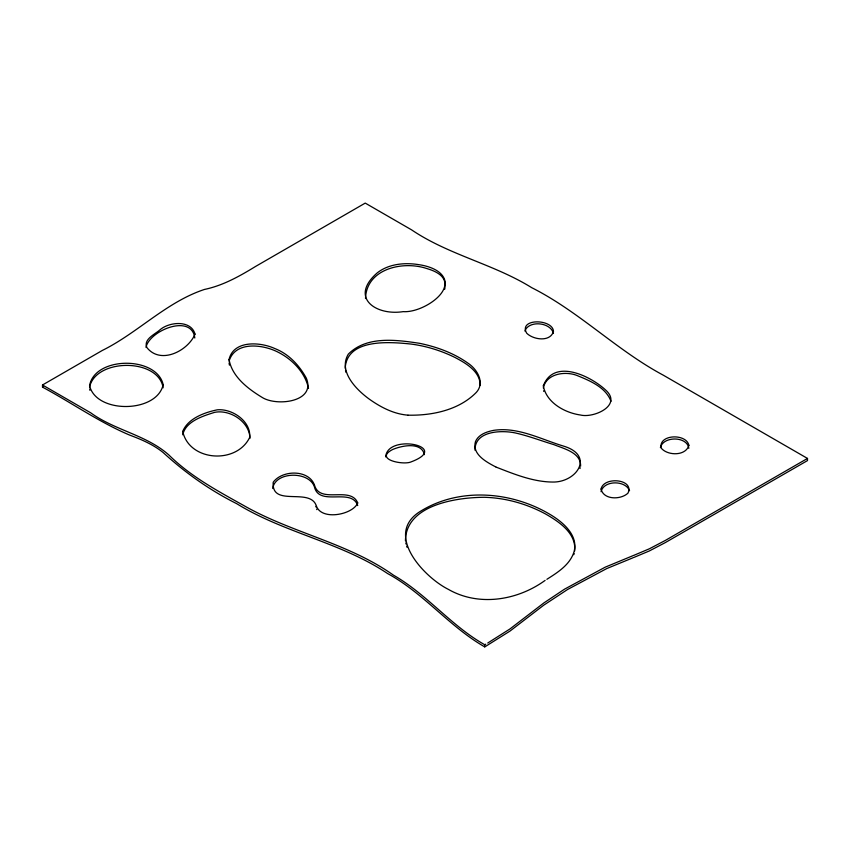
<?xml version="1.0" encoding="UTF-8"?>
<svg xmlns="http://www.w3.org/2000/svg" width="850" height="850" viewBox="0 0 850 850"><rect width="100%" height="100%" fill="white"/><g stroke="black" fill="none" stroke-linecap="round" stroke-linejoin="round"><path stroke-width="1.27" d="M357.723 505.548C351.379 487.178 319.069 507.174 314.351 486.657C308.784 470.9 275.219 471.357 272.691 488.442M601.046 491.683C603.787 480.112 625.398 480.112 629.563 490.705M308.518 388.503C305.309 372.821 292.57 359.539 278.439 352.368C263.404 344.377 235.131 340.733 229.075 361.154M660.407 447.589C663.244 435.944 687.204 436.103 688.829 448.332M445.177 286.206C447.004 272.202 430.621 266.401 419.454 264.764C405.046 262.289 388.726 263.776 377.219 272.892C348.946 297.596 375.934 315.977 403.208 311.631C426.169 313.278 469.274 280.999 427.136 268.653C403.378 260.493 366.392 268.43 365.521 298.531M480.239 385.284C480.038 371.312 465.991 363.29 455.154 357.553C441.277 350.678 426.296 346.035 410.933 344.048C389.481 341.828 346.938 338.396 345.174 368.284M89.558 387.143C95.763 358.211 158.44 357.871 163.136 387.812M385.677 456.918C387.281 432.947 452.072 446.484 411.071 461.901C403.378 465.386 373.607 459.414 392.572 449.533C402.082 445.517 421.388 441.575 424.437 454.644M543.32 387.983C546.189 373.756 564.729 370.961 576.47 375.275C589.602 380.577 605.784 387.186 611.001 401.306M524.864 331.001C529.008 320.014 550.726 322.235 553.477 333.487M580.624 466.172C581.071 452.625 563.933 448.736 553.956 444.667C541.121 440.789 528.551 435.933 515.451 432.979C501.404 429.973 474.534 430.78 475.022 450.245M574.664 551.023C576.513 533.279 559.034 521.719 545.615 514.016C526.915 503.891 505.888 497.898 484.585 497.303C457.183 497.324 405.578 504.634 405.45 540.898M249.996 438.292C249.528 421.897 230.35 409.254 214.689 412.335C202.821 416.022 185.693 421.377 182.739 434.796M445.028 287.587L444.667 289.308M194.799 338.002C191.696 313.384 149.589 330.353 145.977 347.353M574.154 553.477L573.793 554.689M579.976 468.531L580.242 467.744M546.879 579.307C557.621 572.475 569.766 564.921 573.92 552.139C578.808 535.691 563.338 522.495 550.864 514.919C512.465 491.587 460.413 486.933 421.196 510.839C383.053 533.343 423.481 576.884 448.354 589.358C478.837 606.836 517.438 600.451 545.105 580.412M487.73 643.025L509.989 628.926L543.788 603.001L564.506 589.178L605.211 567.162L634.047 555.231M633.303 557.664L606.709 568.586L567.534 589.518L543.788 605.147L509.989 631.082L484.766 646.903L484.766 644.757L485.754 644.183M484.702 646.871C449.289 626.609 423.672 593.151 387.621 573.569C341.062 542.385 284.197 532.961 236.704 503.678C209.748 490.184 185.311 472.855 163.179 452.561C153.255 444.529 141.429 439.503 129.582 435.062C99.025 422.121 71.666 402.783 42.5 387.132L42.5 384.986L102.287 350.466C137.987 332.775 166.218 302.111 204.457 289.446C222.987 285.579 239.509 276.261 255.521 266.475L365.234 203.097L411.591 229.861C448.821 255.011 493.68 264.063 531.728 287.683C579.137 311.557 616.59 350.211 663.234 375.147L807.5 458.437L807.5 460.583L665.306 542.597L649.347 550.949L634.047 557.377M42.5 387.132L43.499 386.559M807.5 458.437L665.306 540.451L649.347 548.803L634.791 554.944M408.053 415.172C432.108 415.714 459.064 410.114 476.414 392.296C485.106 382.585 477.286 369.389 468.169 363.311C453.804 353.037 436.794 346.853 419.581 343.315C396.089 339.809 366.775 335.707 348.341 354.099C338.045 371.163 356.033 389.47 369.155 399.033C380.619 407.192 393.656 414.035 407.926 415.161M496.113 467.107C514.324 474.215 534.193 482.386 554.434 482.035C577.596 481.164 594.107 455.303 563.699 446.154C540.929 439.333 517.979 426.615 493.51 430.376C486.582 431.757 478.571 434.467 475.511 441.479C471.707 454.272 486.519 462.081 495.826 466.969M42.5 384.986L90.652 412.781C114.952 430.461 146.434 434.902 169.001 455.101C190.602 476.446 217.441 490.832 243.727 505.506C291.688 532.939 347.969 542.874 393.486 575.184C426.998 594.362 451.169 625.876 484.766 644.757M315.807 506.366L316.051 507.025M406.651 546.168L407.012 547.241M316.827 509.628L316.646 509.076M346.014 372.364L345.504 370.334M543.586 390.819L543.724 391.382M405.811 542.991L406.045 544.043M229.415 365.149L229.075 362.929M89.919 390.32L89.686 389.056M688.893 445.336C685.822 456.184 667.643 455.866 661.279 448.194C657.826 434.339 686.301 433.033 688.893 445.336M163.168 384.636C157.038 413.164 96.22 414.088 89.569 385.634C94.817 356.065 156.697 355.874 163.168 384.636M553.477 331.341C550.428 342.284 533.269 339.873 526.671 333.168C518.149 318.187 552.681 318.623 553.477 331.341M357.733 502.945C352.92 514.696 321.598 520.965 316.381 505.984C310.197 486.922 271.203 507.758 273.211 482.248C282.168 469.912 308.699 469.232 314.489 485.095C319.993 504.603 350.54 485.467 357.733 502.945M601.056 489.09C603.628 500.098 620.989 499.853 627.98 493.127C634.589 478.933 603.596 476.159 601.056 489.09M543.32 385.836C546.327 402.613 564.708 412.771 580.433 415.002C593.736 418.402 623.071 405.237 605.391 389.799C590.144 375.774 553.839 358.179 543.32 385.815M195.022 334.135C188.179 350.678 160.788 365.064 146.912 347.608C143.076 339.256 155.125 334.241 159.949 329.842C169.278 321.683 191.133 319.802 195.022 334.135M229.054 359.444C231.965 376.741 248.126 388.928 262.278 397.492C276.781 406.587 316.158 402.039 306.329 378.165C299.264 365.266 288.692 353.908 274.837 348.553C260.398 341.913 233.58 339.936 229.054 359.444M182.718 431.428C189.252 461.454 236.523 464.589 249.656 437.474C251.271 421.377 232.273 408.393 217.228 409.828C204.276 412.526 187.935 418.487 182.718 431.428"/></g></svg>
